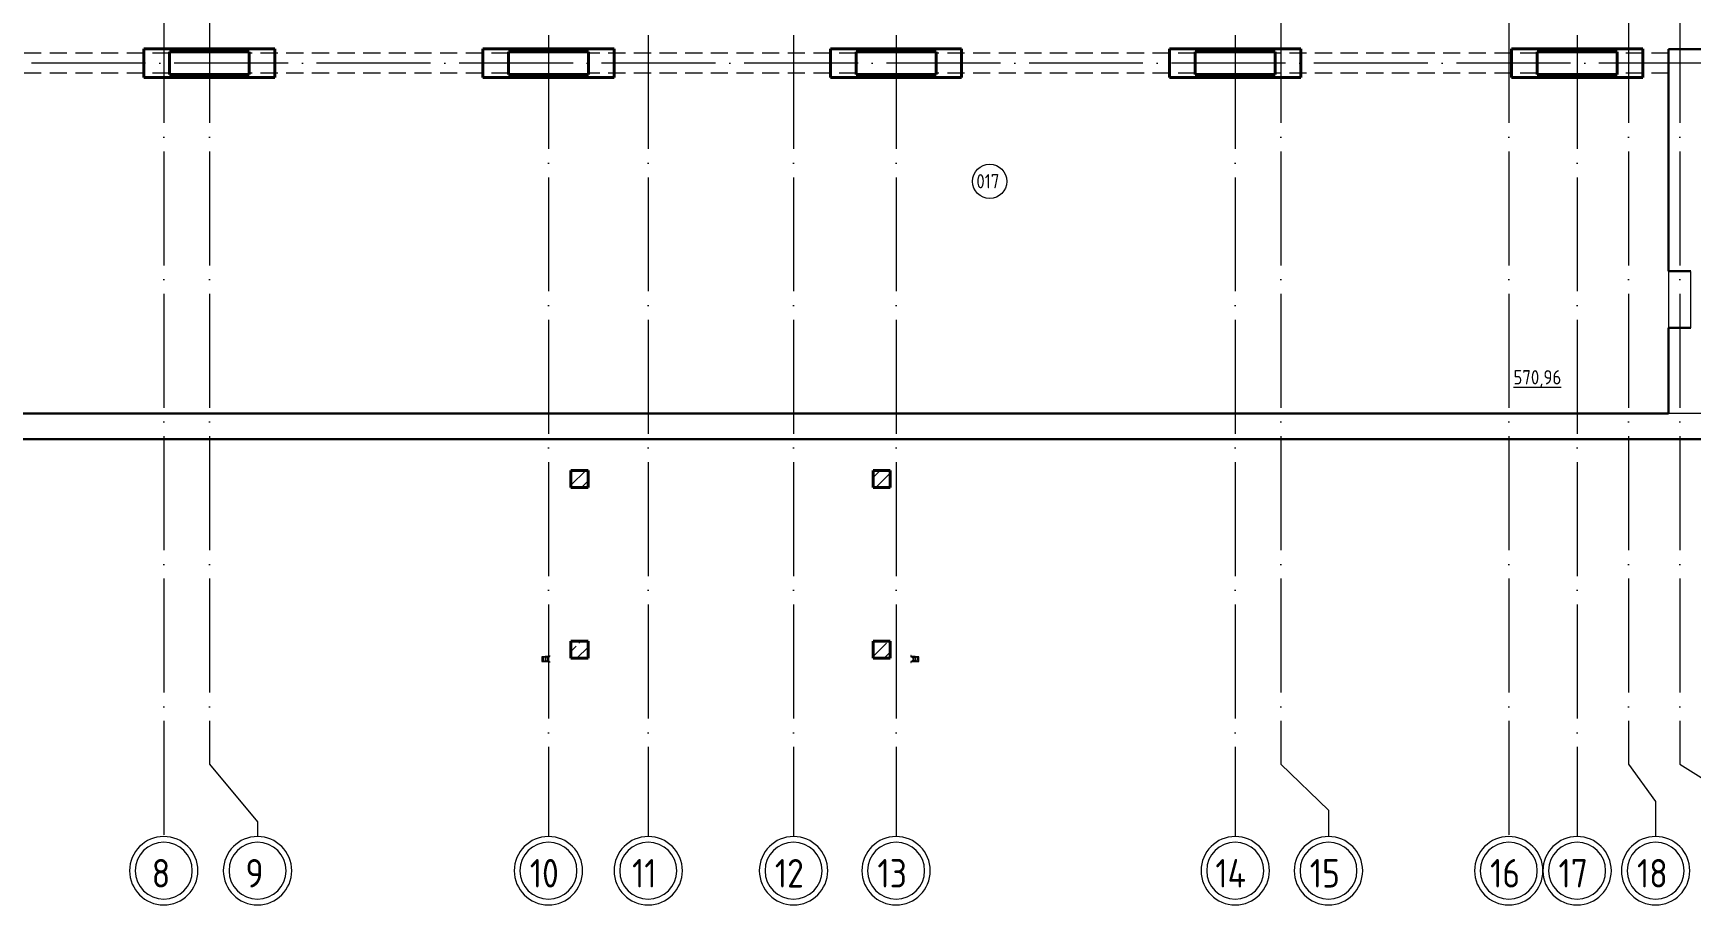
# Model space of a CAD drawing. Header units: millimetres. Extents: x -21010 to 105841, y -18351 to 135084.
# Drawn here: x 14450 to 43537, y 74778 to 90086 of the extents above; entities that cross this region are included whole.
import ezdxf

# ---------------------------------------------------------------- set-up
doc = ezdxf.new("R2010")
doc.units = ezdxf.units.MM
for name, pattern in [('ADSK_Линия сетки', [2500, 2000, -250, 0, -250]), ('ADSK_Сверху', [450, 300, -150]), ('Сверху', [3.96875, 2.38125, -1.5875])]:
    doc.linetypes.add(name, pattern=pattern)
for name, color, linetype, lineweight in [('Линии', 7, 'Continuous', 9), ('Марки помещений', 7, 'Continuous', 9), ('Несущие колонны', 7, 'Continuous', 9), ('Обобщенные модели', 7, 'Continuous', 9), ('Оси', 7, 'Continuous', 9), ('Стены наружные', 7, 'Continuous', 18), ('Узлы', 7, 'Continuous', 18)]:
    doc.layers.add(name, color=color, linetype=linetype, lineweight=lineweight)
doc.styles.add('GOST Common_1', font='GOST_Common.ttf', dxfattribs={"width": 0.9, "height": 2.5})
doc.styles.add('GOST Common_3', font='GOST_Common.ttf', dxfattribs={"height": 3.5})
pattern_1 = [(45, (26335.98, -26760.27), (-224.5064, 224.5064), []), (45, (26560.48, -26760.27), (-224.5064, 224.5064), [396.875, -79.375, 3.353, -76.022])]

# ---------------------------------------------------------------- blocks, each defined once
blk = doc.blocks.new('Подвал 21082025 планы')
at = {"layer": 'Несущие колонны', "lineweight": 9}
h = blk.add_hatch(dxfattribs=at)
h.set_pattern_fill('FP_13', color=256, angle=180, style=0, pattern_type=2)
h.set_pattern_definition(pattern_1)
h.paths.add_polyline_path([(24445, -48300), (24445, -48000), (24145, -48000), (24145, -48300)])
h = blk.add_hatch(dxfattribs=at)
h.set_pattern_fill('FP_4', color=256, style=0, pattern_type=2)
h.set_pattern_definition([(45, (26335.98, -26760.27), (-224.5064, 224.5064), []), (45, (26560.48, -26760.27), (-224.5064, 224.5064), [396.875, -79.375, 3.353, -76.022])])
h.paths.add_polyline_path([(29745, -48300), (29745, -48000), (29445, -48000), (29445, -48300)])
h = blk.add_hatch(dxfattribs=at)
h.set_pattern_fill('FP_15', color=256, angle=180, style=0, pattern_type=2)
h.set_pattern_definition(pattern_1)
h.paths.add_polyline_path([(24445, -51300), (24445, -51000), (24145, -51000), (24145, -51300)])
h = blk.add_hatch(dxfattribs=at)
h.set_pattern_fill('FP_14', color=256, style=0, pattern_type=2)
h.set_pattern_definition([(45, (26335.98, -26760.27), (-224.5064, 224.5064), []), (45, (26560.48, -26760.27), (-224.5064, 224.5064), [396.875, -79.375, 3.353, -76.022])])
h.paths.add_polyline_path([(29745, -51300), (29745, -51000), (29445, -51000), (29445, -51300)])
at = {"layer": 'Линии', "linetype": 'ADSK_Сверху'}
for p, q in [((17100, -40675), (12500, -40675)), ((23050, -40675), (18500, -40675)), ((29150, -40675), (24450, -40675)), ((35100, -40675), (30550, -40675)), ((41100, -40675), (36500, -40675)), ((43405, -40675), (42500, -40675)), ((17100, -41025), (12500, -41025)), ((23050, -41025), (18500, -41025)), ((29150, -41025), (24450, -41025)), ((35100, -41025), (30550, -41025)), ((41100, -41025), (36500, -41025)), ((43405, -41025), (42500, -41025))]:
    blk.add_line(p, q, dxfattribs=at)
at = {"layer": 'Марки помещений'}
blk.add_circle((31493, -42926), 300, dxfattribs=at)
at = {"layer": 'Несущие колонны', "lineweight": 40}
for p, q in [((16650, -41100), (16650, -40600)), ((16650, -40600), (18950, -40600)), ((17100, -41050), (17100, -40650)), ((17100, -40650), (18500, -40650)), ((18500, -40650), (18500, -41050)), ((18950, -40600), (18950, -41100)), ((22600, -41100), (22600, -40600)), ((22600, -40600), (24900, -40600)), ((23050, -41050), (23050, -40650)), ((23050, -40650), (24450, -40650)), ((24450, -40650), (24450, -41050)), ((24900, -40600), (24900, -41100)), ((28700, -41100), (28700, -40600)), ((28700, -40600), (31000, -40600)), ((29150, -41050), (29150, -40650)), ((29150, -40650), (30550, -40650)), ((30550, -40650), (30550, -41050)), ((31000, -40600), (31000, -41100)), ((34650, -40600), (36950, -40600)), ((34650, -41100), (34650, -40600)), ((35100, -41050), (35100, -40650)), ((35100, -40650), (36500, -40650)), ((36500, -40650), (36500, -41050)), ((36950, -40600), (36950, -41100)), ((40650, -41100), (40650, -40600)), ((40650, -40600), (42950, -40600)), ((41100, -41050), (41100, -40650)), ((41100, -40650), (42500, -40650)), ((42500, -40650), (42500, -41050)), ((42950, -40600), (42950, -41100)), ((18950, -41100), (16650, -41100)), ((18500, -41050), (17100, -41050)), ((24900, -41100), (22600, -41100)), ((24450, -41050), (23050, -41050)), ((31000, -41100), (28700, -41100)), ((30550, -41050), (29150, -41050)), ((36950, -41100), (34650, -41100)), ((36500, -41050), (35100, -41050)), ((42950, -41100), (40650, -41100)), ((42500, -41050), (41100, -41050)), ((24145, -48000), (24145, -48300)), ((24445, -48000), (24145, -48000)), ((24145, -48300), (24145, -48000)), ((24145, -48000), (24445, -48000)), ((24445, -48300), (24445, -48000)), ((24445, -48000), (24445, -48300)), ((29445, -48300), (29445, -48000)), ((29445, -48000), (29745, -48000)), ((29745, -48000), (29445, -48000)), ((29445, -48000), (29445, -48300)), ((29745, -48000), (29745, -48300)), ((29745, -48300), (29745, -48000)), ((24145, -48300), (24445, -48300)), ((24445, -48300), (24145, -48300)), ((29745, -48300), (29445, -48300)), ((29445, -48300), (29745, -48300)), ((24145, -51000), (24145, -51300)), ((24445, -51000), (24145, -51000)), ((24145, -51300), (24145, -51000)), ((24145, -51000), (24445, -51000)), ((24445, -51300), (24445, -51000)), ((24445, -51000), (24445, -51300)), ((29445, -51300), (29445, -51000)), ((29445, -51000), (29745, -51000)), ((29745, -51000), (29445, -51000)), ((29445, -51000), (29445, -51300)), ((29745, -51000), (29745, -51300)), ((29745, -51300), (29745, -51000)), ((24145, -51300), (24445, -51300)), ((24445, -51300), (24145, -51300)), ((29745, -51300), (29445, -51300)), ((29445, -51300), (29745, -51300))]:
    blk.add_line(p, q, dxfattribs=at)
at = {"layer": 'Несущие колонны'}
for p, q in [((16650, -40600), (18950, -40600)), ((16650, -41100), (16650, -40600)), ((17100, -40650), (18500, -40650)), ((17100, -41050), (17100, -40650)), ((18500, -40650), (18500, -41050)), ((18950, -40600), (18950, -41100)), ((22600, -40600), (24900, -40600)), ((22600, -41100), (22600, -40600)), ((23050, -40650), (24450, -40650)), ((23050, -41050), (23050, -40650)), ((24450, -40650), (24450, -41050)), ((24900, -40600), (24900, -41100)), ((28700, -40600), (31000, -40600)), ((28700, -41100), (28700, -40600)), ((29150, -40650), (30550, -40650)), ((29150, -41050), (29150, -40650)), ((30550, -40650), (30550, -41050)), ((31000, -40600), (31000, -41100)), ((34650, -40600), (36950, -40600)), ((34650, -41100), (34650, -40600)), ((35100, -40650), (36500, -40650)), ((35100, -41050), (35100, -40650)), ((36500, -40650), (36500, -41050)), ((36950, -40600), (36950, -41100)), ((40650, -40600), (42950, -40600)), ((40650, -41100), (40650, -40600)), ((41100, -40650), (42500, -40650)), ((41100, -41050), (41100, -40650)), ((42500, -40650), (42500, -41050)), ((42950, -40600), (42950, -41100)), ((18950, -41100), (16650, -41100)), ((18500, -41050), (17100, -41050)), ((24900, -41100), (22600, -41100)), ((24450, -41050), (23050, -41050)), ((31000, -41100), (28700, -41100)), ((30550, -41050), (29150, -41050)), ((36950, -41100), (34650, -41100)), ((36500, -41050), (35100, -41050)), ((42950, -41100), (40650, -41100)), ((42500, -41050), (41100, -41050))]:
    blk.add_line(p, q, dxfattribs=at)
at = {"layer": 'Обобщенные модели'}
for p, q in [((23680, -51272), (23632, -51272)), ((23632, -51355), (23680, -51355)), ((23693, -51275), (23693, -51352)), ((23693, -51275), (23693, -51352)), ((23768, -51270), (23696, -51270)), ((23696, -51357), (23768, -51357)), ((23731, -51292), (23733, -51292)), ((23733, -51336), (23731, -51336)), ((23740, -51288), (23753, -51272)), ((23753, -51355), (23740, -51339)), ((23753, -51272), (23771, -51272)), ((23771, -51355), (23753, -51355)), ((23771, -51253), (23768, -51253)), ((23768, -51253), (23768, -51270)), ((23768, -51357), (23768, -51375)), ((23768, -51375), (23771, -51375)), ((23771, -51272), (23771, -51253)), ((23771, -51375), (23771, -51355)), ((30112, -51253), (30109, -51253)), ((30109, -51253), (30109, -51272)), ((30109, -51272), (30127, -51272)), ((30127, -51355), (30109, -51355)), ((30109, -51355), (30109, -51375)), ((30109, -51375), (30112, -51375)), ((30112, -51270), (30112, -51253)), ((30184, -51270), (30112, -51270)), ((30112, -51375), (30112, -51357)), ((30112, -51357), (30184, -51357)), ((30127, -51272), (30140, -51288)), ((30140, -51339), (30127, -51355)), ((30147, -51292), (30149, -51292)), ((30149, -51336), (30147, -51336)), ((30187, -51275), (30187, -51352)), ((30187, -51352), (30187, -51275)), ((30248, -51272), (30200, -51272)), ((30200, -51355), (30248, -51355))]:
    blk.add_line(p, q, dxfattribs=at)
at = {"layer": 'Обобщенные модели', "flags": 128}
for points in [[(23632, -51272), (23632, -51274), (23632, -51277), (23632, -51283), (23632, -51290), (23632, -51299), (23632, -51309), (23632, -51318), (23632, -51328), (23632, -51337), (23632, -51344), (23632, -51350), (23632, -51353), (23632, -51355)], [(30248, -51355), (30248, -51353), (30248, -51350), (30248, -51344), (30248, -51337), (30248, -51328), (30248, -51318), (30248, -51309), (30248, -51299), (30248, -51290), (30248, -51283), (30248, -51277), (30248, -51274), (30248, -51272)]]:
    blk.add_lwpolyline(points, dxfattribs=at)
at = {"layer": 'Обобщенные модели'}
for centre, radius, start, end in [((23693, -51314), 43.6, 0, 180), ((23693, -51314), 43.6, 180, 0), ((23693, -51314), 41.1, 90, 270), ((23693, -51314), 38.8, 90, 270), ((23693, -51314), 41.1, 270, 90), ((23693, -51314), 38.8, 270, 90), ((23733, -51282), 10, 270, 320), ((23733, -51282), 10, 270, 307.5), ((23733, -51346), 10, 40, 90), ((23733, -51346), 10, 52.5, 90), ((30147, -51282), 10, 220, 270), ((30147, -51346), 10, 90, 140), ((30147, -51282), 10, 232.5, 270), ((30147, -51346), 10, 90, 127.5), ((30187, -51314), 43.6, 0, 180), ((30187, -51314), 43.6, 180, 0), ((30187, -51314), 41.1, 90, 270), ((30187, -51314), 38.8, 90, 270), ((30187, -51314), 41.1, 270, 90), ((30187, -51314), 38.8, 270, 90)]:
    blk.add_arc(centre, radius, start, end, dxfattribs=at)
at = {"layer": 'Оси', "linetype": 'ADSK_Линия сетки'}
for p, q in [((23750, 2146), (23750, -54430)), ((25500, 2146), (25500, -54430)), ((28050, 2146), (28050, -54430)), ((29850, 2146), (29850, -54430)), ((35800, 2146), (35800, -54430)), ((41800, 2146), (41800, -54430)), ((17000, -29900), (17000, -54430)), ((17800, -29900), (17800, -53160)), ((36600, -29900), (36600, -53160)), ((40600, -29900), (40600, -54430)), ((42700, -29900), (42700, -53160)), ((43600, -29900), (43600, -53160)), ((56683, -40850), (-12349, -40850)), ((62867, -47000), (-12349, -47000))]:
    blk.add_line(p, q, dxfattribs=at)
at = {"layer": 'Оси'}
for p, q in [((17800, -53160), (18645, -54174)), ((36600, -53160), (37437, -53966)), ((42700, -53160), (43177, -53812)), ((43600, -53160), (44642, -53812)), ((37437, -53966), (37437, -54430)), ((43177, -53812), (43177, -54430)), ((18645, -54174), (18645, -54430))]:
    blk.add_line(p, q, dxfattribs=at)
at = {"layer": 'Оси', "lineweight": 20}
for centre, radius, start, end in [((17000, -55030), 600, 0, 180), ((17000, -55030), 500, 0, 180), ((18645, -55030), 600, 0, 180), ((18645, -55030), 500, 0, 180), ((23750, -55030), 600, 0, 180), ((23750, -55030), 500, 0, 180), ((25500, -55030), 600, 0, 180), ((25500, -55030), 500, 0, 180), ((28050, -55030), 600, 0, 180), ((28050, -55030), 500, 0, 180), ((29850, -55030), 600, 0, 180), ((29850, -55030), 500, 0, 180), ((35800, -55030), 600, 0, 180), ((35800, -55030), 500, 0, 180), ((37437, -55030), 600, 0, 180), ((37437, -55030), 500, 0, 180), ((40600, -55030), 600, 0, 180), ((40600, -55030), 500, 0, 180), ((41800, -55030), 600, 0, 180), ((41800, -55030), 500, 0, 180), ((43177, -55030), 600, 0, 180), ((43177, -55030), 500, 0, 180), ((17000, -55030), 600, 180, 0), ((17000, -55030), 500, 180, 0), ((18645, -55030), 600, 180, 0), ((18645, -55030), 500, 180, 0), ((23750, -55030), 600, 180, 0), ((23750, -55030), 500, 180, 0), ((25500, -55030), 600, 180, 0), ((25500, -55030), 500, 180, 0), ((28050, -55030), 600, 180, 0), ((28050, -55030), 500, 180, 0), ((29850, -55030), 600, 180, 0), ((29850, -55030), 500, 180, 0), ((35800, -55030), 600, 180, 0), ((35800, -55030), 500, 180, 0), ((37437, -55030), 600, 180, 0), ((37437, -55030), 500, 180, 0), ((40600, -55030), 600, 180, 0), ((40600, -55030), 500, 180, 0), ((41800, -55030), 600, 180, 0), ((41800, -55030), 500, 180, 0), ((43177, -55030), 600, 180, 0), ((43177, -55030), 500, 180, 0)]:
    blk.add_arc(centre, radius, start, end, dxfattribs=at)
at = {"layer": 'Стены наружные', "lineweight": 30}
for p, q in [((54205, -40605), (43405, -40605)), ((43405, -40605), (43405, -44500)), ((43405, -45500), (43405, -47000)), ((43405, -47000), (2100, -47000)), ((-7450, -47450), (61050, -47450))]:
    blk.add_line(p, q, dxfattribs=at)
at = {"layer": 'Узлы', "lineweight": 30}
for p, q in [((43795, -44500), (43405, -44500)), ((43405, -45500), (43795, -45500))]:
    blk.add_line(p, q, dxfattribs=at)
at = {"layer": 'Узлы', "linetype": 'Сверху', "lineweight": 9}
for p, q in [((43405, -44500), (43405, -45500)), ((43795, -45500), (43795, -44500))]:
    blk.add_line(p, q, dxfattribs=at)
at = {"layer": 'Марки помещений', "style": 'GOST Common_3', "width": 0.9}
for s, p in [('017', (31258, -43048)), ('%%U570,96', (40682, -46490))]:
    blk.add_text(s, height=250, dxfattribs=at).set_placement(p)
at = {"layer": 'Оси', "style": 'GOST Common_1', "width": 0.9}
for s, p in [('8', (16789, -55325)), ('9', (18434, -55325)), ('10', (23423, -55325)), ('11', (25217, -55325)), ('12', (27723, -55325)), ('13', (29523, -55325)), ('14', (35452, -55325)), ('15', (37109, -55325)), ('16', (40273, -55325)), ('17', (41473, -55325)), ('18', (42850, -55325))]:
    blk.add_text(s, height=500, dxfattribs=at).set_placement(p)

msp = doc.modelspace()

# ---------------------------------------------------------------- block references
msp.add_blockref('Подвал 21082025 планы', (-257.9, 130408.2))

doc.saveas('drawing.dxf')
